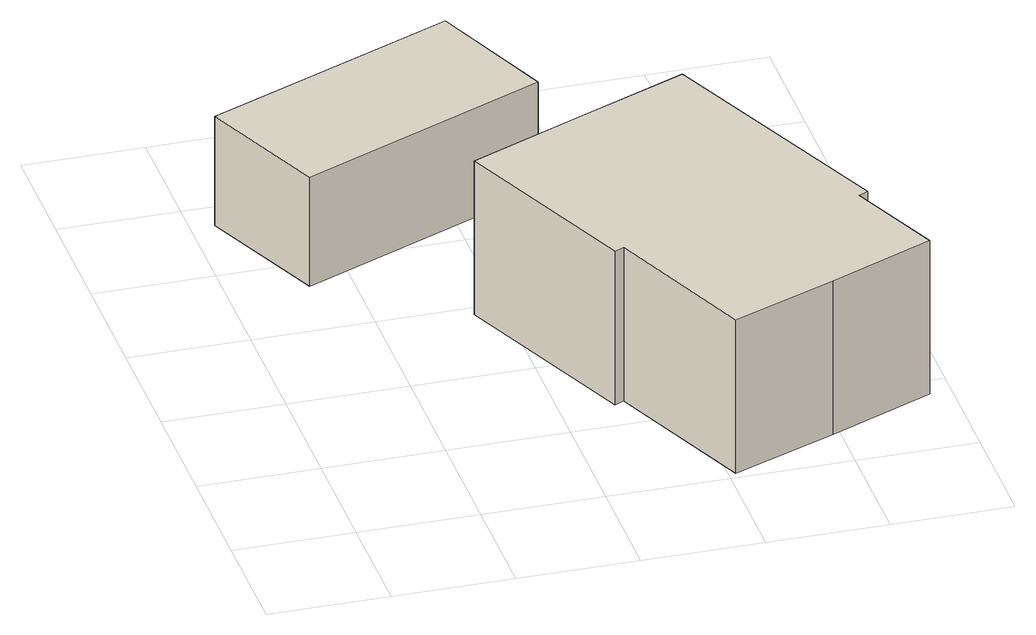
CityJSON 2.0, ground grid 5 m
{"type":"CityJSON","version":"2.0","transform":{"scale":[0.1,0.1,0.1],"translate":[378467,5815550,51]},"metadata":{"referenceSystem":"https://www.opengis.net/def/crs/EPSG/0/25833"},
"CityObjects":{
"building1":{"type":"Building","attributes":{"Gemeindeschluessel":"11000004","BezugspunktDach":"2200","function":"31001_2723","measuredHeight":6.36,"storeysAboveGround":1},"address":[{"country":"Germany","locality":"Berlin","thoroughfareNumber":"72 (1)","thoroughfareName":"Havelchaussee"}],"geometry":[{"type":"Solid","lod":"1","boundaries":[[[[0,1,2,3,4]],[[5,6,7,8,9]],[[5,9,4,3]],[[6,5,3,2]],[[7,6,2,1]],[[8,7,1,0]],[[9,8,0,4]]]]}]},
"building2":{"type":"Building","attributes":{"Gemeindeschluessel":"11000004","BezugspunktDach":"2200","function":"31001_1223","measuredHeight":9.45,"storeysAboveGround":1},"address":[{"country":"Germany","locality":"Berlin","thoroughfareNumber":"72","thoroughfareName":"Havelchaussee"}],"geometry":[{"type":"Solid","lod":"1","boundaries":[[[[10,11,12,13,14,15,16,17,18,19]],[[20,21,22,23,24,25,26,27,28,29]],[[20,29,19,18]],[[21,20,18,17]],[[22,21,17,16]],[[23,22,16,15]],[[24,23,15,14]],[[25,24,14,13]],[[26,25,13,12]],[[27,26,12,11]],[[28,27,11,10]],[[29,28,10,19]]]]}]}
},
"vertices":[
[31,176,60],[135,221,60],[124,248,60],[113,275,60],[8,230,60],[113,275,11],[124,248,11],[135,221,11],[31,176,11],[8,230,11],
[122,65,76],[126,67,76],[153,3,76],[197,21,76],[241,40,76],[224,80,76],[228,82,76],[183,186,76],[136,166,76],[88,145,76],[136,166,7],[183,186,7],[228,82,7],[224,80,7],[241,40,7],[197,21,7],[153,3,7],[126,67,7],[122,65,7],[88,145,7]
]}
